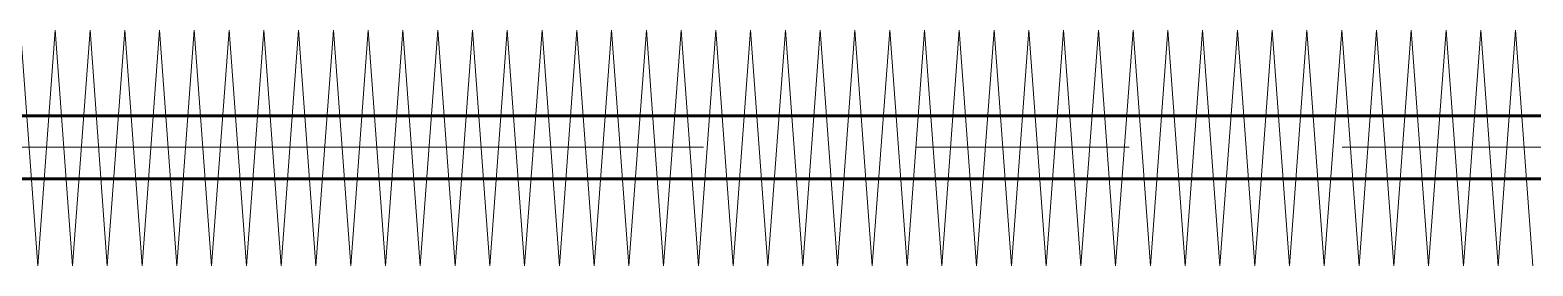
# Model space of a CAD drawing. Header units: millimetres. Extents: x 0 to 840, y 0 to 594.
# Drawn here: x 728.97 to 739.56, y 265.43 to 267.1 of the extents above; entities that cross this region are included whole.
import ezdxf

# ---------------------------------------------------------------- set-up
doc = ezdxf.new("R2010")
doc.units = ezdxf.units.MM
doc.linetypes.add('K5LT_AXLED', pattern=[19.5, 15, -1.5, 1.5, -1.5])
doc.linetypes.add('K5LT_BASIC', pattern=[0])
doc.layers.add('Системный слой', color=7, linetype='Continuous')

# ---------------------------------------------------------------- blocks, each defined once
blk = doc.blocks.new('U320')
at = {"layer": 'Системный слой', "color": 30, "linetype": 'K5LT_AXLED', "lineweight": 18, "true_color": 0xff8000}
for q in [(727.557, 265.433), (727.802, 265.433)]:
    blk.add_line((727.68, 267.096), q, dxfattribs=at)
blk = doc.blocks.new('U321')
at = {"layer": 'Системный слой', "color": 30, "linetype": 'K5LT_AXLED', "lineweight": 18, "true_color": 0xff8000}
for q in [(727.802, 265.433), (728.047, 265.433)]:
    blk.add_line((727.925, 267.096), q, dxfattribs=at)
blk = doc.blocks.new('U322')
at = {"layer": 'Системный слой', "color": 30, "linetype": 'K5LT_AXLED', "lineweight": 18, "true_color": 0xff8000}
for q in [(728.292, 265.433), (728.537, 265.433)]:
    blk.add_line((728.415, 267.096), q, dxfattribs=at)
blk = doc.blocks.new('U323')
at = {"layer": 'Системный слой', "color": 30, "linetype": 'K5LT_AXLED', "lineweight": 18, "true_color": 0xff8000}
for q in [(728.047, 265.433), (728.292, 265.433)]:
    blk.add_line((728.17, 267.096), q, dxfattribs=at)
blk = doc.blocks.new('U324')
at = {"layer": 'Системный слой', "color": 30, "linetype": 'K5LT_AXLED', "lineweight": 18, "true_color": 0xff8000}
for q in [(728.537, 265.433), (728.782, 265.433)]:
    blk.add_line((728.66, 267.096), q, dxfattribs=at)
blk = doc.blocks.new('U325')
at = {"layer": 'Системный слой', "color": 30, "linetype": 'K5LT_AXLED', "lineweight": 18, "true_color": 0xff8000}
for q in [(728.782, 265.433), (729.027, 265.433)]:
    blk.add_line((728.905, 267.096), q, dxfattribs=at)
blk = doc.blocks.new('U326')
at = {"layer": 'Системный слой', "color": 30, "linetype": 'K5LT_AXLED', "lineweight": 18, "true_color": 0xff8000}
for q in [(729.027, 265.433), (729.272, 265.433)]:
    blk.add_line((729.15, 267.096), q, dxfattribs=at)
blk = doc.blocks.new('U319')
at = {"layer": 'Системный слой'}
for name in ['U320', 'U321', 'U323', 'U322', 'U324', 'U325', 'U326']:
    blk.add_blockref(name, (0, 0), dxfattribs=at)
blk = doc.blocks.new('U336')
at = {"layer": 'Системный слой', "color": 30, "linetype": 'K5LT_AXLED', "lineweight": 18, "true_color": 0xff8000}
for q in [(729.272, 265.433), (729.517, 265.433)]:
    blk.add_line((729.395, 267.096), q, dxfattribs=at)
blk = doc.blocks.new('U337')
at = {"layer": 'Системный слой', "color": 30, "linetype": 'K5LT_AXLED', "lineweight": 18, "true_color": 0xff8000}
for q in [(729.517, 265.433), (729.762, 265.433)]:
    blk.add_line((729.64, 267.096), q, dxfattribs=at)
blk = doc.blocks.new('U338')
at = {"layer": 'Системный слой', "color": 30, "linetype": 'K5LT_AXLED', "lineweight": 18, "true_color": 0xff8000}
for q in [(730.007, 265.433), (730.252, 265.433)]:
    blk.add_line((730.13, 267.096), q, dxfattribs=at)
blk = doc.blocks.new('U339')
at = {"layer": 'Системный слой', "color": 30, "linetype": 'K5LT_AXLED', "lineweight": 18, "true_color": 0xff8000}
for q in [(729.762, 265.433), (730.007, 265.433)]:
    blk.add_line((729.885, 267.096), q, dxfattribs=at)
blk = doc.blocks.new('U340')
at = {"layer": 'Системный слой', "color": 30, "linetype": 'K5LT_AXLED', "lineweight": 18, "true_color": 0xff8000}
for q in [(730.252, 265.433), (730.497, 265.433)]:
    blk.add_line((730.375, 267.096), q, dxfattribs=at)
blk = doc.blocks.new('U341')
at = {"layer": 'Системный слой', "color": 30, "linetype": 'K5LT_AXLED', "lineweight": 18, "true_color": 0xff8000}
for q in [(730.497, 265.433), (730.742, 265.433)]:
    blk.add_line((730.62, 267.096), q, dxfattribs=at)
blk = doc.blocks.new('U342')
at = {"layer": 'Системный слой', "color": 30, "linetype": 'K5LT_AXLED', "lineweight": 18, "true_color": 0xff8000}
for q in [(730.742, 265.433), (730.987, 265.433)]:
    blk.add_line((730.865, 267.096), q, dxfattribs=at)
blk = doc.blocks.new('U335')
at = {"layer": 'Системный слой'}
for name in ['U336', 'U337', 'U339', 'U338', 'U340', 'U341', 'U342']:
    blk.add_blockref(name, (0, 0), dxfattribs=at)
blk = doc.blocks.new('U344')
at = {"layer": 'Системный слой', "color": 30, "linetype": 'K5LT_AXLED', "lineweight": 18, "true_color": 0xff8000}
for q in [(730.987, 265.433), (731.232, 265.433)]:
    blk.add_line((731.11, 267.096), q, dxfattribs=at)
blk = doc.blocks.new('U345')
at = {"layer": 'Системный слой', "color": 30, "linetype": 'K5LT_AXLED', "lineweight": 18, "true_color": 0xff8000}
for q in [(731.232, 265.433), (731.477, 265.433)]:
    blk.add_line((731.355, 267.096), q, dxfattribs=at)
blk = doc.blocks.new('U346')
at = {"layer": 'Системный слой', "color": 30, "linetype": 'K5LT_AXLED', "lineweight": 18, "true_color": 0xff8000}
for q in [(731.722, 265.433), (731.967, 265.433)]:
    blk.add_line((731.845, 267.096), q, dxfattribs=at)
blk = doc.blocks.new('U347')
at = {"layer": 'Системный слой', "color": 30, "linetype": 'K5LT_AXLED', "lineweight": 18, "true_color": 0xff8000}
for q in [(731.477, 265.433), (731.722, 265.433)]:
    blk.add_line((731.6, 267.096), q, dxfattribs=at)
blk = doc.blocks.new('U348')
at = {"layer": 'Системный слой', "color": 30, "linetype": 'K5LT_AXLED', "lineweight": 18, "true_color": 0xff8000}
for q in [(731.967, 265.433), (732.212, 265.433)]:
    blk.add_line((732.09, 267.096), q, dxfattribs=at)
blk = doc.blocks.new('U349')
at = {"layer": 'Системный слой', "color": 30, "linetype": 'K5LT_AXLED', "lineweight": 18, "true_color": 0xff8000}
for q in [(732.212, 265.433), (732.457, 265.433)]:
    blk.add_line((732.335, 267.096), q, dxfattribs=at)
blk = doc.blocks.new('U350')
at = {"layer": 'Системный слой', "color": 30, "linetype": 'K5LT_AXLED', "lineweight": 18, "true_color": 0xff8000}
for q in [(732.457, 265.433), (732.702, 265.433)]:
    blk.add_line((732.58, 267.096), q, dxfattribs=at)
blk = doc.blocks.new('U343')
at = {"layer": 'Системный слой'}
for name in ['U344', 'U345', 'U347', 'U346', 'U348', 'U349', 'U350']:
    blk.add_blockref(name, (0, 0), dxfattribs=at)
blk = doc.blocks.new('U352')
at = {"layer": 'Системный слой', "color": 30, "linetype": 'K5LT_AXLED', "lineweight": 18, "true_color": 0xff8000}
for q in [(732.702, 265.433), (732.947, 265.433)]:
    blk.add_line((732.825, 267.096), q, dxfattribs=at)
blk = doc.blocks.new('U353')
at = {"layer": 'Системный слой', "color": 30, "linetype": 'K5LT_AXLED', "lineweight": 18, "true_color": 0xff8000}
for q in [(732.947, 265.433), (733.192, 265.433)]:
    blk.add_line((733.07, 267.096), q, dxfattribs=at)
blk = doc.blocks.new('U354')
at = {"layer": 'Системный слой', "color": 30, "linetype": 'K5LT_AXLED', "lineweight": 18, "true_color": 0xff8000}
for q in [(733.437, 265.433), (733.682, 265.433)]:
    blk.add_line((733.56, 267.096), q, dxfattribs=at)
blk = doc.blocks.new('U355')
at = {"layer": 'Системный слой', "color": 30, "linetype": 'K5LT_AXLED', "lineweight": 18, "true_color": 0xff8000}
for q in [(733.192, 265.433), (733.437, 265.433)]:
    blk.add_line((733.315, 267.096), q, dxfattribs=at)
blk = doc.blocks.new('U356')
at = {"layer": 'Системный слой', "color": 30, "linetype": 'K5LT_AXLED', "lineweight": 18, "true_color": 0xff8000}
for q in [(733.682, 265.433), (733.927, 265.433)]:
    blk.add_line((733.805, 267.096), q, dxfattribs=at)
blk = doc.blocks.new('U357')
at = {"layer": 'Системный слой', "color": 30, "linetype": 'K5LT_AXLED', "lineweight": 18, "true_color": 0xff8000}
for q in [(733.927, 265.433), (734.172, 265.433)]:
    blk.add_line((734.05, 267.096), q, dxfattribs=at)
blk = doc.blocks.new('U358')
at = {"layer": 'Системный слой', "color": 30, "linetype": 'K5LT_AXLED', "lineweight": 18, "true_color": 0xff8000}
for q in [(734.172, 265.433), (734.417, 265.433)]:
    blk.add_line((734.295, 267.096), q, dxfattribs=at)
blk = doc.blocks.new('U351')
at = {"layer": 'Системный слой'}
for name in ['U352', 'U353', 'U355', 'U354', 'U356', 'U357', 'U358']:
    blk.add_blockref(name, (0, 0), dxfattribs=at)
blk = doc.blocks.new('U360')
at = {"layer": 'Системный слой', "color": 30, "linetype": 'K5LT_AXLED', "lineweight": 18, "true_color": 0xff8000}
for q in [(734.417, 265.433), (734.662, 265.433)]:
    blk.add_line((734.54, 267.096), q, dxfattribs=at)
blk = doc.blocks.new('U361')
at = {"layer": 'Системный слой', "color": 30, "linetype": 'K5LT_AXLED', "lineweight": 18, "true_color": 0xff8000}
for q in [(734.662, 265.433), (734.907, 265.433)]:
    blk.add_line((734.785, 267.096), q, dxfattribs=at)
blk = doc.blocks.new('U362')
at = {"layer": 'Системный слой', "color": 30, "linetype": 'K5LT_AXLED', "lineweight": 18, "true_color": 0xff8000}
for q in [(735.152, 265.433), (735.397, 265.433)]:
    blk.add_line((735.275, 267.096), q, dxfattribs=at)
blk = doc.blocks.new('U363')
at = {"layer": 'Системный слой', "color": 30, "linetype": 'K5LT_AXLED', "lineweight": 18, "true_color": 0xff8000}
for q in [(734.907, 265.433), (735.152, 265.433)]:
    blk.add_line((735.03, 267.096), q, dxfattribs=at)
blk = doc.blocks.new('U364')
at = {"layer": 'Системный слой', "color": 30, "linetype": 'K5LT_AXLED', "lineweight": 18, "true_color": 0xff8000}
for q in [(735.397, 265.433), (735.642, 265.433)]:
    blk.add_line((735.52, 267.096), q, dxfattribs=at)
blk = doc.blocks.new('U365')
at = {"layer": 'Системный слой', "color": 30, "linetype": 'K5LT_AXLED', "lineweight": 18, "true_color": 0xff8000}
for q in [(735.642, 265.433), (735.887, 265.433)]:
    blk.add_line((735.765, 267.096), q, dxfattribs=at)
blk = doc.blocks.new('U366')
at = {"layer": 'Системный слой', "color": 30, "linetype": 'K5LT_AXLED', "lineweight": 18, "true_color": 0xff8000}
for q in [(735.887, 265.433), (736.132, 265.433)]:
    blk.add_line((736.01, 267.096), q, dxfattribs=at)
blk = doc.blocks.new('U359')
at = {"layer": 'Системный слой'}
for name in ['U360', 'U361', 'U363', 'U362', 'U364', 'U365', 'U366']:
    blk.add_blockref(name, (0, 0), dxfattribs=at)
blk = doc.blocks.new('U368')
at = {"layer": 'Системный слой', "color": 30, "linetype": 'K5LT_AXLED', "lineweight": 18, "true_color": 0xff8000}
for q in [(737.847, 265.433), (738.092, 265.433)]:
    blk.add_line((737.97, 267.096), q, dxfattribs=at)
blk = doc.blocks.new('U369')
at = {"layer": 'Системный слой', "color": 30, "linetype": 'K5LT_AXLED', "lineweight": 18, "true_color": 0xff8000}
for q in [(738.092, 265.433), (738.337, 265.433)]:
    blk.add_line((738.215, 267.096), q, dxfattribs=at)
blk = doc.blocks.new('U370')
at = {"layer": 'Системный слой', "color": 30, "linetype": 'K5LT_AXLED', "lineweight": 18, "true_color": 0xff8000}
for q in [(738.582, 265.433), (738.827, 265.433)]:
    blk.add_line((738.705, 267.096), q, dxfattribs=at)
blk = doc.blocks.new('U371')
at = {"layer": 'Системный слой', "color": 30, "linetype": 'K5LT_AXLED', "lineweight": 18, "true_color": 0xff8000}
for q in [(738.337, 265.433), (738.582, 265.433)]:
    blk.add_line((738.46, 267.096), q, dxfattribs=at)
blk = doc.blocks.new('U372')
at = {"layer": 'Системный слой', "color": 30, "linetype": 'K5LT_AXLED', "lineweight": 18, "true_color": 0xff8000}
for q in [(738.827, 265.433), (739.072, 265.433)]:
    blk.add_line((738.95, 267.096), q, dxfattribs=at)
blk = doc.blocks.new('U373')
at = {"layer": 'Системный слой', "color": 30, "linetype": 'K5LT_AXLED', "lineweight": 18, "true_color": 0xff8000}
for q in [(739.072, 265.433), (739.317, 265.433)]:
    blk.add_line((739.195, 267.096), q, dxfattribs=at)
blk = doc.blocks.new('U374')
at = {"layer": 'Системный слой', "color": 30, "linetype": 'K5LT_AXLED', "lineweight": 18, "true_color": 0xff8000}
for q in [(739.317, 265.433), (739.562, 265.433)]:
    blk.add_line((739.44, 267.096), q, dxfattribs=at)
blk = doc.blocks.new('U367')
at = {"layer": 'Системный слой'}
for name in ['U368', 'U369', 'U371', 'U370', 'U372', 'U373', 'U374']:
    blk.add_blockref(name, (0, 0), dxfattribs=at)
blk = doc.blocks.new('U384')
at = {"layer": 'Системный слой', "color": 30, "linetype": 'K5LT_AXLED', "lineweight": 18, "true_color": 0xff8000}
for q in [(736.132, 265.433), (736.377, 265.433)]:
    blk.add_line((736.255, 267.096), q, dxfattribs=at)
blk = doc.blocks.new('U385')
at = {"layer": 'Системный слой', "color": 30, "linetype": 'K5LT_AXLED', "lineweight": 18, "true_color": 0xff8000}
for q in [(736.377, 265.433), (736.622, 265.433)]:
    blk.add_line((736.5, 267.096), q, dxfattribs=at)
blk = doc.blocks.new('U386')
at = {"layer": 'Системный слой', "color": 30, "linetype": 'K5LT_AXLED', "lineweight": 18, "true_color": 0xff8000}
for q in [(736.867, 265.433), (737.112, 265.433)]:
    blk.add_line((736.99, 267.096), q, dxfattribs=at)
blk = doc.blocks.new('U387')
at = {"layer": 'Системный слой', "color": 30, "linetype": 'K5LT_AXLED', "lineweight": 18, "true_color": 0xff8000}
for q in [(736.622, 265.433), (736.867, 265.433)]:
    blk.add_line((736.745, 267.096), q, dxfattribs=at)
blk = doc.blocks.new('U388')
at = {"layer": 'Системный слой', "color": 30, "linetype": 'K5LT_AXLED', "lineweight": 18, "true_color": 0xff8000}
for q in [(737.112, 265.433), (737.357, 265.433)]:
    blk.add_line((737.235, 267.096), q, dxfattribs=at)
blk = doc.blocks.new('U389')
at = {"layer": 'Системный слой', "color": 30, "linetype": 'K5LT_AXLED', "lineweight": 18, "true_color": 0xff8000}
for q in [(737.357, 265.433), (737.602, 265.433)]:
    blk.add_line((737.48, 267.096), q, dxfattribs=at)
blk = doc.blocks.new('U390')
at = {"layer": 'Системный слой', "color": 30, "linetype": 'K5LT_AXLED', "lineweight": 18, "true_color": 0xff8000}
for q in [(737.602, 265.433), (737.847, 265.433)]:
    blk.add_line((737.725, 267.096), q, dxfattribs=at)
blk = doc.blocks.new('U383')
at = {"layer": 'Системный слой'}
for name in ['U384', 'U385', 'U387', 'U386', 'U388', 'U389', 'U390']:
    blk.add_blockref(name, (0, 0), dxfattribs=at)

msp = doc.modelspace()

# ---------------------------------------------------------------- linework, layer by layer
at = {"layer": 'Системный слой', "color": 5, "linetype": 'K5LT_BASIC', "lineweight": 60, "true_color": 0x0000ff}
for p, q in [((725.70506, 266.49204), (747.92686, 266.49204)), ((725.74445, 266.04754), (747.92686, 266.04754))]:
    msp.add_line(p, q, dxfattribs=at)
at = {"layer": 'Системный слой', "color": 30, "linetype": 'K5LT_AXLED', "lineweight": 18, "true_color": 0xff8000}
msp.add_line((718.71756, 266.26979), (770.93005, 266.26979), dxfattribs=at)

# ---------------------------------------------------------------- block references
at = {"layer": 'Системный слой'}
for name in ['U319', 'U335', 'U343', 'U351', 'U359', 'U383', 'U367']:
    msp.add_blockref(name, (0, 0), dxfattribs=at)

doc.saveas('drawing.dxf')
